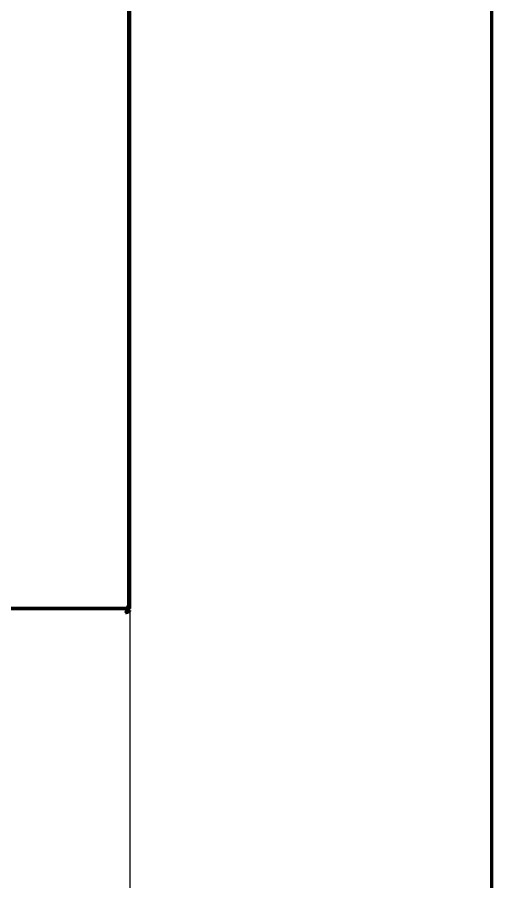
# Model space of a CAD drawing. Header units: inches. Extents: x -3077 to 7201, y 316 to 5463.
# Drawn here: x 3488 to 3710.9, y 2169.3 to 2575.7 of the extents above; entities that cross this region are included whole.
import ezdxf

# ---------------------------------------------------------------- set-up
doc = ezdxf.new("R2010")
doc.units = ezdxf.units.IN

msp = doc.modelspace()

# ---------------------------------------------------------------- linework, layer by layer
at = {"linetype": 'Continuous', "lineweight": 70}
for p, q in [((3540.35, 2297.86), (3540.35, 3747.26)), ((3540.85, 2297.77), (3540.85, 3747.76)), ((3710.85, 2099.76), (3710.85, 3747.76)), ((2990.85, 2297.76), (3540.85, 2297.76)), ((2991.35, 2297.86), (3540.35, 2297.86)), ((3540.35, 2297.86), (3539.35, 2298.86)), ((3539.85, 2297.86), (3539.85, 2297.76)), ((3540.85, 2296.66), (3540.54, 2296.66)), ((3540.85, 2296.67), (3540.85, 2296.77))]:
    msp.add_line(p, q, dxfattribs=at)
msp.add_line((3540.85, 2296.66), (3540.85, 2099.76))
for points in [[(3540.85, 2297.76), (3540.83, 2297.76), (3540.78, 2297.75), (3540.71, 2297.74), (3540.64, 2297.73), (3540.57, 2297.71), (3540.5, 2297.68), (3540.42, 2297.64), (3540.35, 2297.6), (3540.28, 2297.56), (3540.21, 2297.51), (3540.14, 2297.45), (3540.07, 2297.39), (3540, 2297.32), (3539.92, 2297.25), (3539.85, 2297.17), (3539.78, 2297.09), (3539.71, 2297), (3539.64, 2296.91), (3539.57, 2296.82), (3539.5, 2296.72), (3539.42, 2296.62), (3539.35, 2296.52), (3539.28, 2296.42), (3539.21, 2296.31), (3539.14, 2296.2), (3539.07, 2296.09), (3539, 2295.98), (3538.92, 2295.87), (3538.88, 2295.79), (3538.85, 2295.76)], [(3540.85, 2296.76), (3540.83, 2296.76), (3540.78, 2296.75), (3540.71, 2296.75), (3540.64, 2296.74), (3540.57, 2296.73), (3540.5, 2296.72), (3540.42, 2296.7), (3540.35, 2296.68), (3540.28, 2296.66), (3540.21, 2296.63), (3540.14, 2296.6), (3540.07, 2296.57), (3540, 2296.54), (3539.92, 2296.5), (3539.85, 2296.46), (3539.78, 2296.42), (3539.71, 2296.38), (3539.64, 2296.33), (3539.57, 2296.29), (3539.5, 2296.24), (3539.42, 2296.19), (3539.35, 2296.14), (3539.28, 2296.09), (3539.21, 2296.03), (3539.14, 2295.98), (3539.07, 2295.92), (3539, 2295.87), (3538.92, 2295.81), (3538.88, 2295.77), (3538.85, 2295.76)], [(3538.85, 2295.76), (3538.87, 2295.77), (3538.9, 2295.79), (3538.96, 2295.82), (3539.01, 2295.85), (3539.06, 2295.88), (3539.11, 2295.91), (3539.16, 2295.94), (3539.21, 2295.97), (3539.26, 2296), (3539.31, 2296.03), (3539.35, 2296.06), (3539.4, 2296.09), (3539.44, 2296.12), (3539.48, 2296.15), (3539.52, 2296.18), (3539.56, 2296.21), (3539.6, 2296.24), (3539.63, 2296.27), (3539.66, 2296.3), (3539.69, 2296.33), (3539.72, 2296.36), (3539.74, 2296.39), (3539.77, 2296.42), (3539.79, 2296.45), (3539.8, 2296.48), (3539.82, 2296.51), (3539.83, 2296.54), (3539.84, 2296.57), (3539.85, 2296.6), (3539.85, 2296.63), (3539.85, 2296.65), (3539.85, 2296.66)], [(3538.85, 2295.76), (3538.89, 2295.77), (3538.96, 2295.79), (3539.06, 2295.82), (3539.17, 2295.85), (3539.27, 2295.88), (3539.37, 2295.91), (3539.47, 2295.94), (3539.57, 2295.97), (3539.67, 2296), (3539.76, 2296.03), (3539.85, 2296.06), (3539.94, 2296.09), (3540.03, 2296.12), (3540.11, 2296.15), (3540.19, 2296.18), (3540.27, 2296.21), (3540.34, 2296.24), (3540.41, 2296.27), (3540.47, 2296.3), (3540.53, 2296.33), (3540.59, 2296.36), (3540.64, 2296.39), (3540.68, 2296.42), (3540.72, 2296.45), (3540.76, 2296.48), (3540.78, 2296.51), (3540.81, 2296.54), (3540.83, 2296.57), (3540.84, 2296.6), (3540.85, 2296.63), (3540.85, 2296.65), (3540.85, 2296.66)]]:
    msp.add_open_spline(points, degree=3, dxfattribs=at)

doc.saveas('drawing.dxf')
